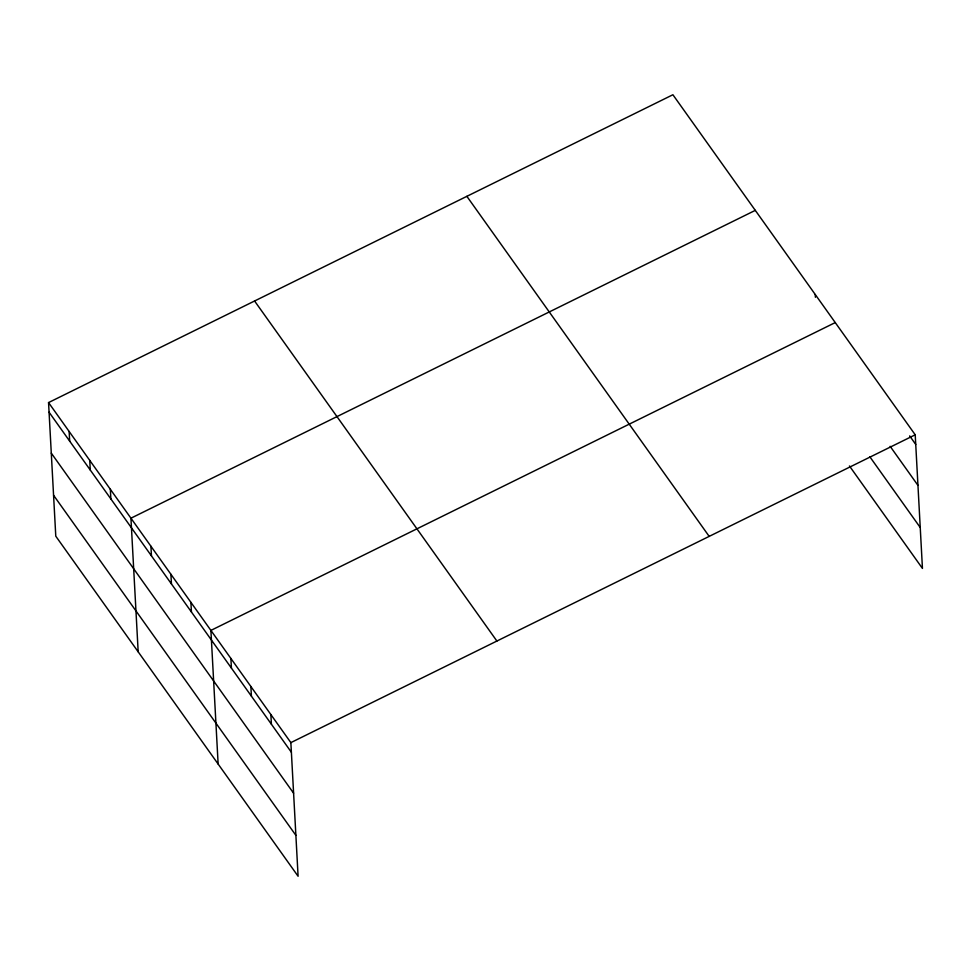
<?xml version="1.0" encoding="UTF-8"?>
<svg xmlns="http://www.w3.org/2000/svg" width="971" height="971" viewBox="0 0 971 971"><rect width="100%" height="100%" fill="white"/><g stroke="black" fill="none" stroke-linecap="round" stroke-linejoin="round"><path stroke-width="1.46" d="M48.55 402.577L290.863 742.621L298.097 876.255L55.784 536.198L48.55 402.577L672.903 94.745L915.216 434.802L922.45 568.423L849.443 465.971M755.292 210.367L130.939 518.198L138.173 651.82M835.254 322.578L210.901 630.41L218.135 764.031M290.863 742.621L915.216 434.802M909.657 435.894L915.738 444.439M890.14 446.32L917.947 485.354M869.822 456.758L920.229 527.508M466.869 196.336L709.182 536.38M254.584 300.998L496.897 641.042M49.072 412.214L291.385 752.27M51.293 453.129L293.594 793.186M53.575 495.283L295.876 835.339M815.264 294.529L815.409 297.284M270.873 714.571L271.394 724.208M250.882 686.521L251.404 696.158M230.892 658.459L231.414 668.109M190.911 602.36L191.433 611.997M170.92 574.298L171.442 583.947M150.93 546.248L151.452 555.885M110.342 489.287L110.864 498.924M89.745 460.388L90.267 470.025M69.147 431.476L69.669 441.125"/></g></svg>
